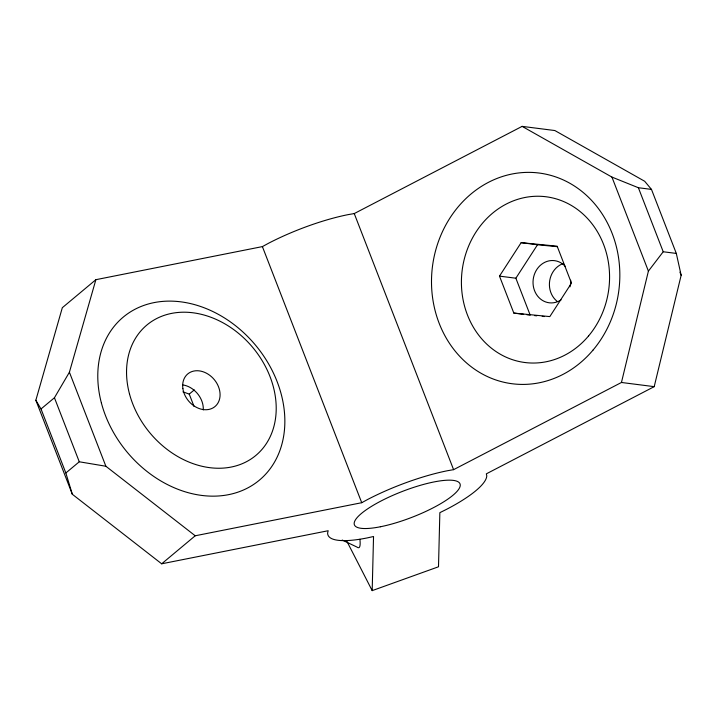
<?xml version="1.0" encoding="UTF-8"?>
<svg xmlns="http://www.w3.org/2000/svg" width="717" height="717" viewBox="0 0 717 717"><rect width="100%" height="100%" fill="white"/><g stroke="black" fill="none" stroke-linecap="round" stroke-linejoin="round"><path stroke-width="1.08" d="M372.186 590.629L373.539 536.513L366.934 537.974A84.965 20.703 -21.2 0 1 327.633 532.973L328.171 530.732L161.666 563.804L72.318 494.264L35.85 400.247L62.325 307.701L95.881 279.684L262.395 246.603L268.57 243.242A84.965 20.703 -21.2 0 1 348.139 214.625L354.252 213.567L522.119 126.371L554.868 130.548L644.682 181.267L651.475 189.396L676.31 253.424L681.15 275.283L654.2 386.651L486.341 473.838L486.771 475.729A84.965 20.703 -21.2 0 1 446.503 509.357L439.853 512.664L438.499 566.78L372.186 590.629L346.867 541.245M161.666 563.804L195.221 535.778L361.727 502.707L367.902 499.346A84.965 20.703 -21.2 0 1 447.471 470.728L453.592 469.662L621.451 382.475L648.401 271.116L663.216 251.757L638.381 187.729L611.933 177.09L522.119 126.371M72.318 494.264L65.847 472.987L41.012 408.968L54.438 397.756L69.406 372.222L95.881 279.684M499.489 276.126L521.142 242.669L557.145 246.182L571.485 283.143L549.822 316.6L513.829 313.087L499.489 276.126L515.864 278.214L530.204 315.175L526.923 314.763M515.864 278.214L537.517 244.757L557.154 246.666M65.847 472.987L79.273 461.784L105.874 466.247L195.221 535.778M182.934 391.84L189.243 394.099L194.271 389.896M534.559 315.605L536.746 315.812M542.195 316.349L544.382 316.555M638.381 187.729L651.475 189.396M663.216 251.757L676.31 253.424M521.142 242.669L537.517 244.757M513.829 313.087L523.652 314.342M621.451 382.475L654.2 386.651M342.197 540.035L357.039 547.098A106.206 10.405 70.2 0 0 359.916 539.283M35.85 400.247L41.012 408.968M679.949 272.182L681.15 275.283M611.933 177.09L648.401 271.116M354.252 213.567L453.592 469.662M262.395 246.603L361.727 502.707M189.243 394.099L194.02 406.414M69.406 372.222L105.874 466.247M54.438 397.756L79.273 461.784M182.799 384.921A21.241 16.706 50.1 0 1 203.261 409.936M561.07 299.885A21.241 18.794 -82.7 0 1 536.298 294.203A21.241 18.794 -82.7 0 1 539.928 265.729A21.241 18.794 -82.7 0 1 565.337 266.455M570.678 280.213A21.241 18.794 -82.7 0 1 569.988 286.827M556.984 301.194A21.241 18.794 -82.7 0 1 549.76 280.329A21.241 18.794 -82.7 0 1 563.58 263.426M380.36 526.771A56.643 13.802 -21.2 0 0 460.251 485.275A56.643 13.802 -21.2 0 0 381.005 501.013A56.643 13.802 -21.2 0 0 380.36 526.771M129.436 393.723A84.965 66.833 50.1 0 0 255.162 456.003A84.965 66.833 50.1 0 0 219.51 320.983A84.965 66.833 50.1 0 0 129.436 393.723M101.393 402.999A106.206 83.548 50.1 0 0 258.55 480.847A106.206 83.548 50.1 0 0 213.971 312.074A106.206 83.548 50.1 0 0 101.393 402.999M182.871 388.56A21.241 16.706 50.1 0 0 213.012 407.91A21.241 16.706 50.1 0 0 208.235 374.247A21.241 16.706 50.1 0 0 182.871 388.56M593.174 349.923A106.206 93.954 -82.7 0 0 548.756 174.849A106.206 93.954 -82.7 0 0 435.049 310.38A106.206 93.954 -82.7 0 0 593.174 349.923M588.594 335.915A83.548 73.914 -82.7 0 0 553.649 198.188A83.548 73.914 -82.7 0 0 464.204 304.806A83.548 73.914 -82.7 0 0 588.594 335.915"/></g></svg>
